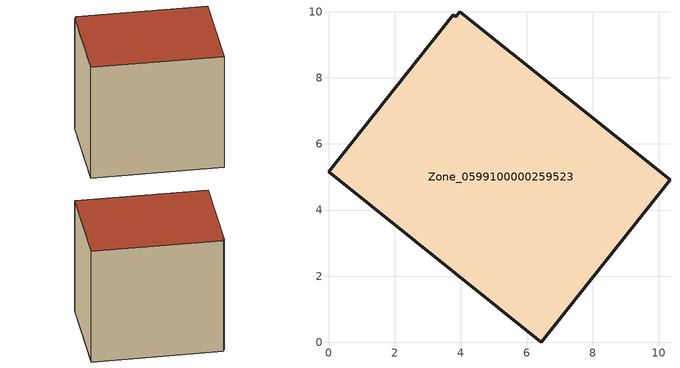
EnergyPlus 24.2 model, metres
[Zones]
Zone_0599100000259523
 floor ground (C_G): 3.78,9.91 3.85,9.85 3.97,10 10.34,4.92 6.44,0 0,5.16 z0.52
 wall outside (C_F): 3.78,9.91 0,5.16 6.44,0 10.34,4.92 3.97,10 3.85,9.85 3.78,9.91 z0.52:8.29
 roof outside (C_R): 3.85,9.85 3.78,9.91 0,5.16 6.44,0 10.34,4.92 3.97,10 z8.29
[BUILDING]
Pand.0599100000259523: North Axis=0; Terrain=City; Loads Convergence Tolerance Value=0.04; Temperature Convergence Tolerance Value=0.4; Solar Distribution=FullExterior; Maximum Number of Warmup Days=25; Minimum Number of Warmup Days=1
[Site:Location]
Rotterdam.The.Hague.AP_ZH_NLD Design_Conditions: Latitude=51.96; Longitude=4.45; Time Zone=1; Elevation=-4.5
[SITE:GROUNDTEMPERATURE:BUILDINGSURFACE]
18, 18, 18, 18, 18, 18, 18, 18, 18, 18, 18, 18
[MATERIAL] Thermal Absorptance=0.9; Solar Absorptance=0.7; Visible Absorptance=0.7
Name | Roughness | Thickness | Conductivity | Density | Specific Heat
G.TC.1965-1974 | MediumSmooth | 0.15 | 0.882353 | 540 | 1210
F.TC.1965-1974 | Rough | 0.3 | 0.697674 | 1920 | 840
R.TC.1965-1974 | MediumRough | 0.2 | 0.232558 | 1500 | 1000
[CONSTRUCTION]
C_G: G.TC.1965-1974
C_F: F.TC.1965-1974
C_R: R.TC.1965-1974
[ZONE]
Zone_0599100000259523: Type=1; Multiplier=1; Ceiling Height=Autocalculate; Volume=Autocalculate; Floor Area=autocalculate; Part of Total Floor Area=Yes
[ZONEINFILTRATION:DESIGNFLOWRATE]
Infil_Zone_0599100000259523: Zone or ZoneList or Space or SpaceList=Zone_0599100000259523; Schedule=AlwaysOn; Design Flow Rate Calculation Method=Flow/Area; Flow Rate per Floor Area=0.003; Constant Term Coefficient=1; Temperature Term Coefficient=0; Velocity Term Coefficient=0; Velocity Squared Term Coefficient=0
[HVACTEMPLATE:ZONE:IDEALLOADSAIRSYSTEM]
Zone_0599100000259523: Maximum Heating Supply Air Temperature=50; Minimum Cooling Supply Air Temperature=13; Maximum Heating Supply Air Humidity Ratio=0.0156; Minimum Cooling Supply Air Humidity Ratio=0.0077; Heating Limit=NoLimit; Cooling Limit=NoLimit; Dehumidification Control Type=ConstantSensibleHeatRatio; Cooling Sensible Heat Ratio=0.7; Dehumidification Setpoint=60; Humidification Control Type=None; Humidification Setpoint=30; Outdoor Air Method=None; Outdoor Air Flow Rate per Person=0.00944; Outdoor Air Flow Rate per Zone Floor Area=0; Outdoor Air Flow Rate per Zone=0; Demand Controlled Ventilation Type=None; Outdoor Air Economizer Type=NoEconomizer; Heat Recovery Type=None; Sensible Heat Recovery Effectiveness=0.7; Latent Heat Recovery Effectiveness=0.65
[ZONECONTROL:THERMOSTAT]
ThermostatControl_Zone_0599100000259523: Zone or ZoneList=Zone_0599100000259523; Control Type Schedule=DualSetpointControlType; Control 1=Thermostat_Zone_0599100000259523; Temperature Difference Between Cutout And Setpoint=0
[THERMOSTATSETPOINT:DUALSETPOINT]
Thermostat_Zone_0599100000259523: Heating Setpoint Temperature Schedule=HeatingSetpoint_Zone_0599100000259523; Cooling Setpoint Temperature Schedule=CoolingSetpoint_Zone_0599100000259523
[SCHEDULE:COMPACT]
HeatingSetpoint_Zone_0599100000259523: Through: 12/31, For: AllDays, Until: 24:00, 21
CoolingSetpoint_Zone_0599100000259523: Through: 12/31, For: AllDays, Until: 24:00, 24
DualSetpointControlType: Through: 12/31, For: AllDays, Until: 24:00, 4
AlwaysOn: Through: 12/31, For: AllDays, Until: 24:00, 1
